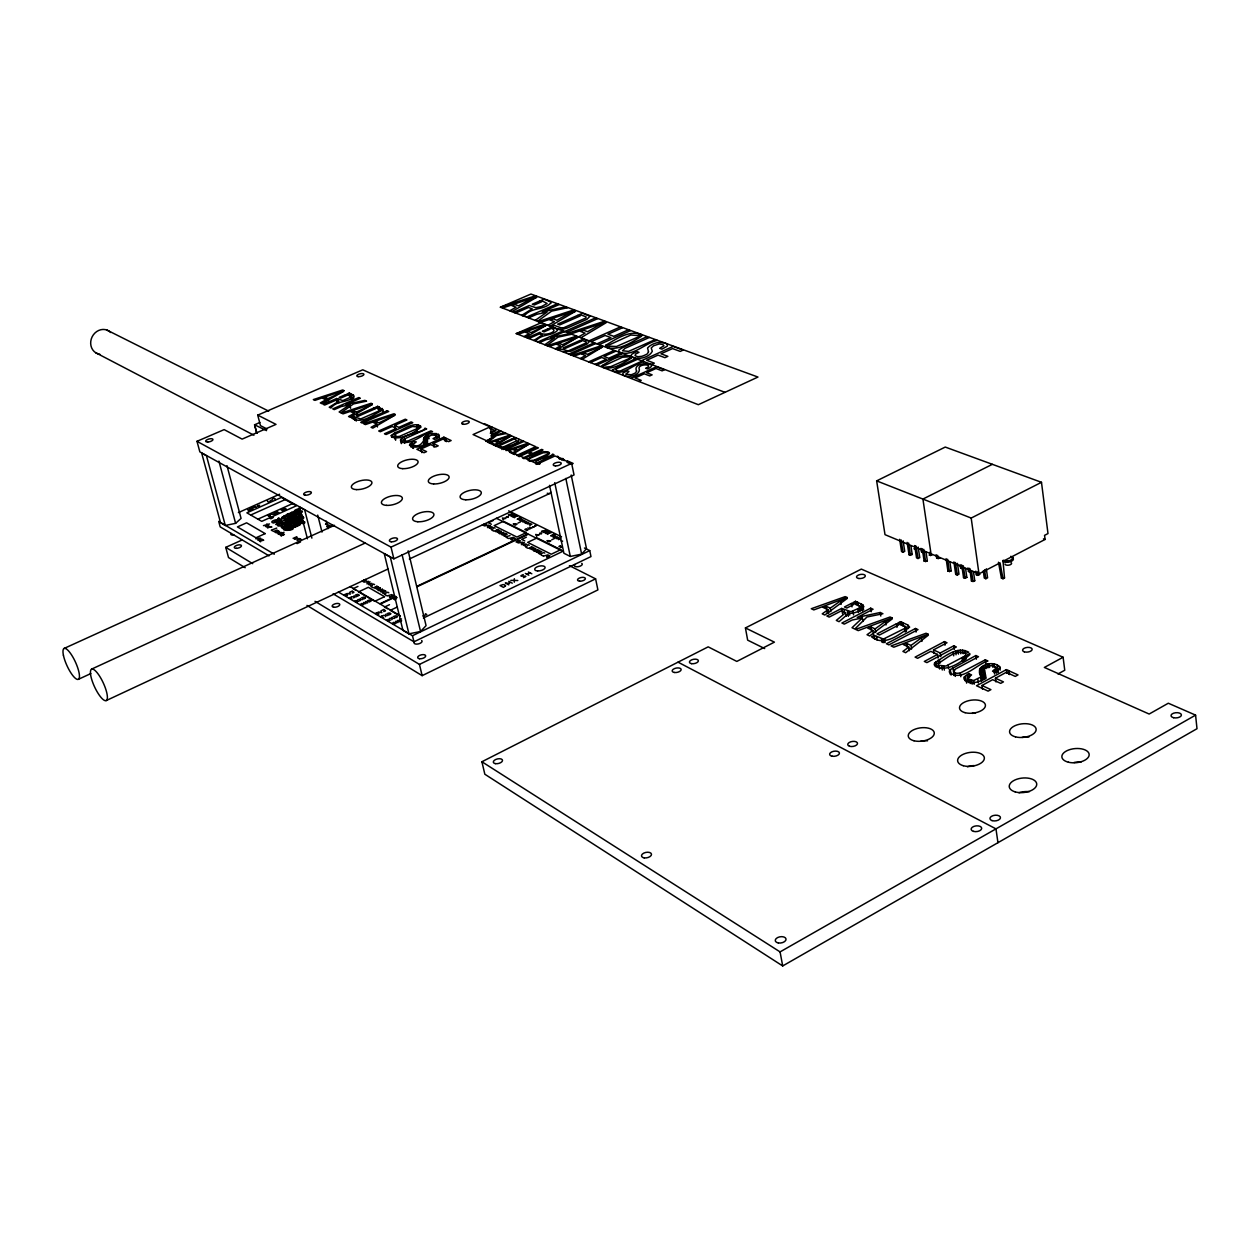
<?xml version="1.0" encoding="UTF-8"?>
<svg xmlns="http://www.w3.org/2000/svg" width="1260" height="1260" viewBox="0 0 1260 1260"><rect width="100%" height="100%" fill="white"/><g stroke="black" fill="none" stroke-linecap="round" stroke-linejoin="round"><path stroke-width="1.5" d="M514.301 582.199L514.348 578.702M403.578 439.677L405.421 441.173L408.256 440.874L430.904 430.873L432.542 431.644C422.336 433.739 412.713 444.953 401.656 441.992C396.207 434.59 423.769 433.156 425.029 428.148L426.667 428.904L404.318 438.984L404.444 443.347M426.478 438.228C428.337 446.072 414.13 449.662 409.421 445.079L413.296 441.709L416.241 441.882L412.619 444.748C420.084 448.702 423.848 441.158 425.581 436.291C429.833 430.699 447.757 434.779 434.7 439.425L433.062 438.653L436.779 436.464L436.023 435.235L431.708 435.094L427.471 436.968L426.478 438.228L427.77 443.74M984.69 679.408L983.399 670.194L985.273 667.58L990.691 665.611L994.612 666.383L995.983 667.264L996.833 671.911M391.986 619.542L392.222 617.116M385.513 616.66L385.765 614.25M360.045 600.768L360.329 598.421M353.792 597.996L354.091 595.665M351.083 397.01L346.831 394.096L349.209 393.073L353.729 395.341L354.044 396.695C347.508 403.058 336.829 400.207 330.923 408.035L329.207 407.216L338.42 401.515L335.711 400.27L324.702 405.058L323.237 404.35L336.641 398.522L342.846 400.585L351.083 397.01L351.934 400.538M297.061 543.611L300.573 541.926M980.28 675.47C974.941 664.067 996.03 659.578 1000.33 668.02L995.148 672.383L992.518 671.186L996.329 668.209M982.044 680.321L981.587 674.919L979.492 669.942M949.552 670.446L949.3 672.068C961.616 682.826 976.594 664.02 987.934 660.996L985.304 659.815L960.246 673.045L956.592 673.312L953.615 671.927L955.427 669.076L978.484 656.728L975.87 655.547L950.292 669.596L950.103 674.116M968.798 682.589L967.853 677.912L971.586 674.935L968.987 673.738L967.507 674.525L964.325 676.951L964.152 679.203C969.838 686.716 991.573 680.731 983.399 670.194M524.932 546.147C527.893 548.021 526.491 544.477 528.145 544.73L529.216 545.281M490.896 528.995C493.762 530.806 492.455 527.357 494.062 527.625L495.101 528.145M934.652 662.823L934.195 664.855L938.243 663.358C945.992 659.153 955.789 648.853 965.317 653.436L968.704 652.192C956.875 645.624 944.228 657.153 934.652 662.823L935.188 666.477M370.282 585.49C372.991 587.459 371.999 583.742 373.574 584.057L374.566 584.624M275.294 499.81L275.31 499.039A4.253 1.701 -14.5 0 0 274.097 498.362L272.554 498.283M267.53 500.535L267.514 501.307A4.253 1.701 -14.5 0 0 268.711 501.984L270.27 502.063M253.496 508.898L251.26 509.544L252.032 507.906L249.984 508.82M859.43 607.997L859.856 606.091L852.894 602.658L855.508 601.303L862.738 604.769L863.856 606.721C860.785 611.368 854.107 613.525 848.626 613.431L839.034 621.684L836.309 620.408L845.602 612.754L841.349 610.848L829.19 617.085L826.875 616.014L841.649 608.423L851.004 611.683L859.43 607.997L859.997 611.525M564.086 460.64L563.188 458.64L558.747 458.231M517.277 542.603L518.159 541.453M483.525 525.593L484.407 524.475M547.706 534.413L549.565 532.051M968.263 678.904L973.618 680.573L981.524 676.636M394.805 599.933L395.782 598.721M514.285 517.75L516.175 515.45M363.242 581.789L364.219 580.608M965.003 656.019L969.806 653.609L969.853 654.601C961.459 662.02 947.614 672.163 935.723 666.619L939.062 665.343L945.992 666.052L965.003 656.019L965.522 659.673M549.517 485.352L563.913 553.266L570.308 556.447L581.648 554.148L586.514 548.683L571.19 475.02M294.147 538.918L295.139 537.815M408.949 633.843L390.301 557.062L384.284 553.754L402.932 630.299L408.949 633.843L420.556 631.496L426.069 625.637L408.161 550.841M549.155 540.682L546.934 540.682L549.234 541.816L550.793 540.871L548.021 541.217M515.403 523.971L513.23 523.971L515.45 525.073L517.01 524.144L514.285 524.491M862.407 617.935L852.012 627.716L854.831 629.024L866.975 616.99L882.913 613.73L880.236 612.502L857.225 617.431L873.054 609.257L870.676 608.186L841.932 623.007L844.279 624.109L852.169 620.046L862.407 617.935L862.974 621.463M299.565 520.679L303.25 521.01L301.313 519.923L299.47 520.679L298.069 519.876L298.825 518.537L296.32 520.663L298.604 521.105L296.021 522.302L304.747 521.845M300.053 520.994L302.794 520.742M292.541 515.86L296.053 515.277C299.455 516.065 292.288 516.616 295.423 517.513L298.557 516.584L294.273 518.569L290.887 517.655L291.737 517.246L287.327 519.23L291.595 516.301L294.541 517.923L292.509 519.372L290.02 519.01L280.634 521.75L283.043 523.12L291.532 519.829L290.288 520.9L291.186 521.419C300.919 519.136 284.492 524.947 288.556 526.176C290.005 525.499 275.31 527.373 283.862 527.231L285.248 527.105L283.091 528.601L283.957 528.239L281.689 527.814L288.304 525.262L286.445 524.16L292.572 521.341L296.32 521.609L291.879 522.664L292.761 523.247L290.619 524.695L283.169 524.097L285.579 525.467C289.768 524.333 289.926 522.727 289.327 521.309C289.438 523.026 283.468 524.428 280.161 525.94C275.152 526.79 278.948 523.467 279.893 525.058C284.004 526.649 279.452 522.774 285.264 522.585C289.296 519.073 286.855 523.656 281.752 523.215C277.137 524.806 281.248 522.065 278.917 522.506C274.428 522.144 280.539 525.373 275.798 524.459C283.169 523.168 269.451 521.876 275.987 520.852C280.539 517.923 267.341 521.609 273.404 522.995C279.61 522.128 277.468 514.553 279.877 519.545L285.248 518.159L282.067 517.167L290.902 514.111L289.485 513.308L285.988 514.867L292.131 513.088C290.288 517.23 282.539 515.938 284.587 520.396C284.697 519.703 301.786 507.229 292.462 515.86C302.715 516.71 292.084 521.703 293.848 519.277C295.659 521.246 297.801 518.427 297.911 517.923C306.29 517.655 298.762 516.868 302.148 515.025M225.304 525.452L206.451 455.695L201.663 453.049L220.516 522.616L225.304 525.452L235.62 523.341L241.07 518.395L226.989 465.68M256.315 507.292L254.079 506.992M557.959 537.264L556.243 538.619L559.062 537.815M416.698 428.778L421.013 426.951C413.752 433.141 401.593 440.165 391.592 437.078L399.499 436.385L416.698 428.778L417.548 432.432M524.223 520.474L522.522 521.798L525.294 520.994M487.73 442.228L496.534 435.535L506.221 433.503M546.777 345.523L558.196 337.097L571.111 334.357L569.236 333.648L550.557 337.743L564.212 331.742L562.543 331.096L537.768 341.995M908.775 647.089L902.9 651.42L905.672 652.712L928.352 635.182L921.391 637.812L911.011 645.451L906.617 643.419L903.452 644.616L908.775 647.089L909.342 650.695M486.297 441.567L493.747 436.133M537.532 321.316L551.612 311.141L567.441 307.755L565.157 306.92L542.241 311.945L558.999 304.668L556.967 303.928L526.523 317.142M872.881 630.488L867.731 628.094L870.849 626.929L875.086 628.898L885.433 621.432L892.3 618.849L869.699 635.969L867.022 634.725L872.881 630.488L873.448 634.048M544.808 344.752L554.495 337.885L546.194 339.649L539.406 342.641M828.04 609.73L822.229 613.841L824.812 615.038L847.271 598.421L840.514 600.926L830.245 608.17L826.182 606.296L823.111 607.43L828.04 609.73L828.639 613.226M535.138 320.418L547.06 312.102L536.886 314.275L528.538 317.914M349.776 404.728L339.129 411.957L340.893 412.808L353.524 403.924L366.565 401.152L364.88 400.365L345.98 404.507L360.329 398.255L358.832 397.546L332.766 408.901L334.246 409.626L341.397 406.508L349.776 404.728L350.642 408.272M535.736 341.224C541.138 333.569 551.471 336.577 557.487 330.372L556.952 329.112L551.912 327.065L549.644 328.057C562.228 330.404 543.533 337.507 539.957 332.309L527.2 337.885M904.649 628.457L905.798 626.818L897.829 623.038L900.49 621.668L907.736 624.944L909.641 627.134C899.53 634.442 884.173 647.105 871.51 636.773L874.188 635.371L883.465 639.056L904.649 628.457L905.2 632.032M533.831 340.468L542.304 335.05L539.312 333.932L528.838 338.53M513.292 453.915L528.948 444.197L517.451 449.977L515.261 448.969L513.277 449.662L515.938 450.875L511.922 453.285M495.259 445.678L510.835 436.086L499.417 441.787L497.275 440.811L495.29 441.504L497.905 442.685L493.904 445.048M260.773 538.366L257.812 540.146L262.363 539.28M582.136 359.32L602.611 346.925L587.475 354.343L584.435 353.162L581.789 354.06L585.475 355.493L580.214 358.565M557.156 349.571L577.521 337.412L562.495 344.704L559.55 343.555L556.936 344.437L560.527 345.839L555.282 348.847M580.939 337.774L606.186 322.686L599.02 325.127L587.538 331.726L583.789 330.309L580.529 331.427L585.081 333.144L578.576 336.877M525.766 337.318L545.974 325.426L531.122 332.545L528.255 331.443L525.672 332.309L529.153 333.664L523.955 336.609M511.906 311.598L536.744 297.266L529.798 299.596L518.522 305.865L515.041 304.558L511.875 305.629L516.096 307.219L509.717 310.779M764.678 648.569L747.652 640.143L745.432 627.937L774.396 642.143L736.817 661.421L708.183 646.852L481.903 761.749L484.832 774.223L782.696 965.947L1197 728.705L1195.582 715.129L1168.319 703.222L1149.151 714.042L1044.367 667.438L1063.109 657.247L1064.747 670.241L1057.959 673.958M481.903 761.749L780.066 951.899L1195.582 715.129M356.344 412.146L372.251 404.539L350.264 417.328L348.579 416.509L354.202 413.359L350.973 411.799L353.666 410.87L356.344 412.146L357.21 415.721M327.994 398.664L343.728 391.23L321.93 403.704L320.308 402.916L325.883 399.829L322.749 398.333L325.411 397.435L327.994 398.664L328.86 402.176M982.485 689.204L981.965 685.487L992.675 679.691L1000.692 683.377L1003.433 681.88L995.416 678.211L995.936 681.912M995.416 678.211L1006.267 672.336L1015.261 676.415L1018.001 674.919L1006.331 669.627L976.531 685.739L988.123 691.141L990.895 689.645L981.965 685.487M938.054 658.067L937.519 654.444L924.352 661.421L926.903 662.618L956.324 646.978L953.757 645.813L940.228 652.995L933.487 649.908L934.022 653.53M933.487 649.908L946.984 642.758L944.449 641.608L915.122 657.121L917.642 658.303L930.778 651.341L937.519 654.444M998.456 562.228L1001.417 578.104L1004.519 577.962L1003.054 561.298L1045.075 539.453L1044.556 535.358L1047.989 533.563L1041.485 482.312L945.252 447.064L876.645 480.879L885.008 534.665L978.989 573.82L1000.046 562.873L1003.007 578.749L1004.519 577.962M915.516 628.488L886.41 643.75L888.867 644.884L917.989 629.622L915.516 628.488L916.067 632.079M976.327 574.765L979.634 574.513L976.327 574.765L975.823 571.158M969.664 568.417L971.444 581.017L974.752 580.765L973.476 571.756M971.444 581.017L974.752 580.765M896.411 623.779L877.054 633.874L879.48 635.009L898.853 624.897L896.411 623.779L896.962 627.354M983.272 570.859L984.281 578.072L985.84 578.734L987.588 577.82L986.328 568.811M953.914 561.865L955.71 574.402L957.253 575.048L958.986 574.15L957.442 563.393M967.948 567.882L968.452 571.473L970.184 570.575M961.758 565.126L963.553 577.694L966.845 577.442L965.569 568.465M963.553 577.694L966.845 577.442M946.103 558.621L947.929 571.111L951.19 570.859L949.898 561.928M947.929 571.111L951.19 570.859M960.104 564.622L960.624 568.197L962.341 567.299M960.624 568.197L963.884 567.945M955.71 574.402L957.442 573.489M929.045 555.03L932.258 554.778L930.762 554.148M922.257 548.698L924.115 561.094L927.328 560.842L926.021 551.99M924.115 561.094L927.328 560.842M936.668 558.196L939.897 557.944L936.668 558.196L936.149 554.668M851.461 603.398L844.483 606.973L846.814 608.044L853.792 604.453L851.461 603.398L852.028 606.895M907.153 542.414L909.027 554.731L912.208 554.479L910.885 545.674M909.027 554.731L912.208 554.479M920.966 548.352L921.485 551.864L923.202 550.998M914.681 545.548L916.54 557.897L918.02 558.526L919.753 557.644L918.162 547.06M745.432 627.937L861.336 569.095L1063.109 657.247M899.672 539.312L901.546 551.596L903.026 552.211L904.727 551.345L903.121 540.808M876.645 480.879L971.192 518.065L1041.485 482.312M395.057 432.59L390.931 435.865L412.445 426.463L417.674 426.967L420.588 425.99C411.973 421.502 402.932 430.699 395.057 432.59L395.923 436.228M992.36 464.326L922.918 499.07L931.014 553.833M306.967 605.399L422.147 675.659L597.901 589.916L595.602 578.844L569.41 565.661M315 601.303L419.438 664.414L595.602 578.844M338.341 591.98L412.477 635.733L589.743 550.604L590.971 556.573L413.957 641.797L333.081 593.822M527.011 574.276L530.003 572.843M540.682 551.045L536.351 552.242L539.359 550.384M562.622 541.138L561.141 540.871M541.769 551.596L538.335 553.235L539.422 553.786M394.679 623.149L396.097 623.243L394.096 624.078A3.008 1.355 -13.8 0 1 392.537 623.164L394.049 622.22M548.163 554.809L543.832 556.022M546.824 557.519L549.124 556.416M423.391 618.014L562.842 551.329L528.365 534.193L417.312 586.64M396.837 607.226L390.253 610.344L400.334 616.219M553.723 534.098L550.762 535.925L555.03 534.728M380.441 616.77L382.505 615.793M528.617 548.336L532.051 546.698L530.35 548.242L533.563 547.47L530.129 549.092M552.731 536.886L555.66 536.13L553.707 537.374M554.809 537.91L557.077 536.839M551.77 539.768L554.369 538.524M387.67 620.487L389.324 619.259L386.536 619.826L388.71 621.101M395.64 596.342L379.78 603.823L350.123 586.562M416.792 586.357L527.83 533.925L496.361 518.269M396.144 596.626L380.284 604.123L399.798 615.494M393.577 599.24L397.136 597.555M516.001 541.957L519.419 540.351L520.317 540.965L517.624 541.186M526.365 537.154L521.656 539.374L524.774 540.934M389.498 604.69L384.568 607.037L387.513 608.753M539.343 534.098L541.926 532.87M536.476 535.658L538.099 534.886M543.784 532.492L547.187 530.885L545.517 532.397L548.698 531.625L545.312 533.232M375.244 613.51L377.464 612.455C376.504 613.462 381.685 613.557 377.165 614.659M381.748 610.438L383.969 609.383C383.024 610.391 388.19 610.47 383.686 611.572M521.372 544.666L523.656 543.596M383.859 589.948L380.725 591.838L385.072 590.641M504.866 533.059L501.889 534.87L506.142 533.689M525.814 523.42L528.05 522.349M386.08 591.223L382.536 592.877L383.544 593.46M507.197 534.224L503.795 535.815L504.851 536.351M362.596 604.249L363.967 604.343L361.998 605.162A2.945 1.291 -14 0 1 360.502 604.28L361.998 603.367M528.743 528.554L530.68 527.641M533.185 527.042L536.555 525.452L534.949 525.593M391.939 594.578L387.576 595.791M513.356 537.327L509.087 538.492M389.907 597.13L393.466 595.444L391.844 595.586M520.175 517.419L517.23 519.199L521.435 518.033M348.847 598.122L350.878 597.177M373.621 587.759L377.149 586.105L375.338 587.68L378.551 586.908L375.023 588.562M494.44 531.106L497.826 529.515L496.141 531.011L499.291 530.255L495.904 531.83M519.136 520.128L522.002 519.388L520.081 520.601M521.136 521.12L523.388 520.065M517.97 523.073L520.538 521.861M355.824 601.697L357.462 600.5L354.737 601.052L356.816 602.28M362.061 581.112L365.573 579.458L366.377 580.104L363.731 580.324M482.281 524.963L486.533 523.987L483.887 524.207M106.171 700.591A17.341 4.788 65.1 0 0 99.052 675.313A17.341 4.788 65.1 0 0 91.476 678.652A17.341 4.788 65.1 0 0 106.171 700.591L387.938 569.032M409.327 559.03L550.21 493.258M493.022 520.585L488.392 522.742L491.384 524.255M357.95 586.404L353.084 588.688L355.934 590.341M505.984 517.608L508.536 516.411M503.149 519.136L504.756 518.38M510.52 515.891L513.86 514.316L512.206 515.797L515.324 515.041L511.985 516.6M343.838 594.988L346.027 593.964C345.082 594.925 350.138 595.019 345.697 596.09M350.248 591.98L352.438 590.956C351.493 591.932 356.548 592.011 352.123 593.082M366.975 583.931L369.322 582.845M487.462 527.578L489.715 526.523M490.124 426.888L362.77 369.81L257.733 415.123L276.003 424.384L242.109 439.11L224.138 429.613L196.985 441.315L199.852 451.883L393.86 558.841L574.04 474.925L571.646 463.412L554.998 455.947L537.548 463.995L473.083 434.558L490.124 426.888L492.565 437.976L485.762 441.047M196.985 441.315L391.025 547.123L571.646 463.412M91.57 669.123L365.053 543.107M78.356 679.329L90.862 673.549M522.585 458.152L531.137 454.23L527.798 452.718L519.246 456.64L518.002 456.057L537.091 447.316L538.351 447.883L529.547 451.915L532.901 453.427L541.706 449.379L542.981 449.946L523.845 458.734M303.849 517.75L301.738 519.246L303.424 518.443M516.616 455.443L535.736 446.686L484.202 423.612M304.841 522.821C301.187 525.247 298.242 520.978 303.928 522.223M293.076 538.288L297.187 537.154L294.683 537.563M496.172 446.072L497.92 445.268L502.094 447.079L504.079 446.654L517.041 440.701L513.371 438.259L515.781 437.755M638.804 381.433L641.183 380.363L635.087 377.984L644.285 373.81L649.766 375.921L652.129 374.85L646.648 372.739L655.987 368.503L662.13 370.849L664.477 369.779L656.491 366.739L630.898 378.346M297.045 540.572L300.447 539.012M327.285 527.373L332.608 524.947M64.039 648.475L334.514 525.31M503.669 449.505L522.664 440.858M506.63 449.284L523.908 441.409M302.463 511.402L299.628 512.694L301.534 512.82M288.871 526.523C271.625 532.098 302.983 531.153 289.863 526.097C286.461 528.255 298.462 527.483 287.5 530.177L285.028 528.79L289.501 526.79M491.447 434.574L499.999 430.715M501.212 431.251L490.833 435.944L504.851 432.889M651.341 364.471L654.287 363.148L646.663 360.266L658.051 355.115L664.918 357.667L667.847 356.344L660.98 353.792L672.541 348.579L680.227 351.398L683.14 350.075L673.155 346.421L641.45 360.722M300.053 508.567C288.556 510.426 296.935 515.765 301.927 511.135M280.334 519.876C272.317 523.325 288.335 521.483 277.893 518.506M245.196 567.724L228.501 557.534L225.745 547.36L241.778 540.13M492.251 427.234L490.534 428.022L494.046 430.259L490.518 432.274M300.967 516.049L298.258 517.261L295.801 515.938L293.533 516.442M301.66 514.757C299.218 513.025 299.99 515.324 297.817 514.49L301.471 517.293L303.25 516.521L299.266 517.828L300.683 518.648L303.314 517.498M595.051 364.361L606.359 359.289L601.713 357.493L590.404 362.549M596.799 365.038L622.109 353.698L620.345 353.02L608.69 358.25L604.028 356.454L615.667 351.257L613.903 350.579L588.672 361.872M655.2 339.601L628.614 351.367L622.534 350.8L624.85 348.437L649.372 337.459M257.891 519.151L292.509 503.638M657.452 340.42C645.104 342.72 632.016 358.218 618.692 351.713L618.975 349.823L622.787 347.539L647.136 336.641M434.07 447.19L433.219 443.488L443.063 439.063L448.639 441.661L451.127 440.543L443.882 437.173L416.871 449.3L424.037 452.734L426.541 451.6L421.029 448.969L421.88 452.671M268.884 516.127L270.443 515.072L267.923 515.592L269.75 516.616M276.034 512.914L277.594 511.875L275.074 512.379L276.901 513.403M421.029 448.969L430.731 444.607L435.692 446.953L438.181 445.835L433.219 443.488M269.64 517.813L261.749 521.356L246.897 512.851L281.327 497.464L296.415 505.795L271.656 516.915M300.605 511.245L297.738 512.537L295.281 511.198L299.077 508.977M238.392 512.599L279.594 494.219M253.134 507.402L255.024 506.567M257.135 506.315L259.655 505.181M270.16 500.74L272.664 499.606M250.693 515.025L285.185 499.59M568.78 354.107L593.838 342.972L595.555 343.634L570.481 354.769M596.909 343.838L610.88 337.617L605.115 335.475L591.16 341.665M599.067 344.657L630.315 330.75L628.126 329.947L613.762 336.341L607.981 334.199L622.33 327.836L620.156 327.033L589.019 340.846M558.416 350.044L560.731 349.02L568.181 350.926L586.231 342.925L586.199 341.948L581.096 340.011L583.38 338.987L589.444 341.523L587.018 344.059L570.969 351.178L563.409 351.981M394.648 425.376L406.901 419.942L405.31 419.202L378.724 430.983L380.3 431.739L392.207 426.463L396.412 428.447L384.489 433.739L386.064 434.511L412.745 422.667L411.138 421.911L398.869 427.36L394.648 425.376L395.514 428.998M566.606 332.341L597.492 318.748L595.366 317.977L564.511 331.553M301.801 512.206L301.439 512.851M551.785 326.702L554.636 325.458L560.858 327.805L563.771 327.726L586.01 317.961L585.979 316.78L579.694 314.48L582.514 313.236L589.963 316.26L586.971 319.315L567.205 327.994L562.117 329.427L557.897 329.017M353.839 416.776L351.414 417.832C361.841 425.14 373.795 413.91 383.072 409.941L377.685 406.319L375.275 407.374L379.89 409.531L379.748 410.587L360.738 418.934L353.839 416.776L354.706 420.352M541.264 322.686L516.238 333.601L698.339 404.696L757.953 377.055L530.948 294.052L500.425 307.204M259.859 422.509L254.583 424.793L256.82 433.298L254.583 424.793L266.537 430.621M490.345 433.361L495.873 430.605L495.164 428.542M267.514 527.971L271.105 526.585M276.727 528.082L271.325 530.177L272.648 530.933M273.562 531.468L277.184 530.066M274.885 532.224L278.507 530.838M276.082 532.917L279.31 531.547L277.988 531.027M278.602 534.366L284.036 532.271M281.137 535.831L284.366 534.445L283.295 533.831M263.45 525.64L269.498 523.94M528.208 460.672L534.098 460.183L549.533 453.206L548.068 454.954L536.807 460.215L529.861 461.349M510.867 435.582L489.463 443.032L488.124 442.417L509.843 435.125M509.182 450.576L528.964 443.677M376.173 421.549L373.433 422.494L376.756 424.084L371.086 427.313L372.818 428.132L394.963 415.123L378.913 422.872L376.173 421.549L377.464 426.967M573.93 356.107L602.595 346.295L601.146 345.744L572.024 355.367M570.843 333.947L606.17 321.914L604.39 321.268L568.496 333.065M549.171 346.468L577.521 336.798L576.119 336.262L547.312 345.744M518.049 334.294L545.99 324.828L544.635 324.308L516.253 333.601M502.535 308.054L536.776 296.541L535.122 295.927L500.362 307.219L724.988 392.332M506.016 450.576L527.924 443.221M523.278 574.591C514.915 577.978 531.783 574.261 523.42 577.663M526.333 528.759C521.057 530.933 531.783 528.507 526.428 530.68M370.172 581.931L367.164 582.813L368.455 583.553M524.412 542.698L521.435 543.596L522.837 544.288M560.48 545.659C555.03 547.88 566.087 545.423 560.637 547.643M549.88 555.518L546.856 556.416L548.305 557.14M490.487 525.656L487.557 526.523L488.896 527.2M527.42 522.664L528.696 522.664M270.081 526.979L271.892 527.042M512.82 517.025L517.639 516.175M546.178 533.657L551.092 532.807M502.299 448.056C507.166 446.087 519.908 443.977 518.758 439.094M325.505 524.239L326.844 524.081L326.009 523.624M326.907 526.381L329.285 525.436L328.45 524.963M262.647 539.784L263.686 540.225L259.481 541.138L260.615 541.8M513.986 537.957L515.214 538.414L510.788 539.359L512.174 540.052M401.499 618.896L399.467 619.542L401.641 620.818M276.822 512.568L278.807 512.552M356.675 601.303L358.848 601.319M388.537 620.077L390.773 620.109M539.942 463.79L537.437 462.656L553.943 454.687L552.652 454.104C550.951 457.884 532.082 458.656 536.177 464.373M510.835 580.372L517.813 580.513M351.729 596.783L356.17 596.878M357.95 599.539L362.423 599.65M383.371 615.384L387.923 615.51M389.812 618.266L394.38 618.392M559.361 459.113L560.448 459.16M524.9 522.821C522.112 521.278 530.208 521.971 524.916 521.892M530.019 525.326C527.216 523.782 535.342 524.491 530.019 524.396M490.849 527.404C485.683 530.098 495.385 525.373 491.258 527.609M558.716 539.674C555.817 538.083 564.118 538.839 558.7 538.729M524.837 544.509C519.64 547.344 529.405 542.351 525.262 544.73M370.377 583.789C364.959 586.624 375.086 581.679 370.771 584.026M278.87 534.272L277.798 533.657L279.862 532.602A1.921 0.787 -14.6 0 1 281.421 532.508L281.972 533.074M283.468 534.917L280.192 535.027L281.389 535.721M422.714 615.998L426.746 614.518L425.376 613.73M505.701 518.537L502.394 517.986L503.465 519.592M539.075 535.059L535.673 534.476L536.807 536.13M250.819 510.253L247.921 509.733L248.598 511.245M347.051 593.491L350.296 594.137L349.414 592.389M378.488 611.982L381.827 612.659L380.882 610.832M270.947 514.237L274.837 514.332L273.814 512.946M1043.469 538.839L1045.075 539.453M1001.417 578.104L1003.007 578.749M913.972 548.73L915.453 549.344L914.933 545.832M921.485 551.864L922.981 552.494M968.452 571.473L969.995 572.119L969.491 568.528M557.282 456.183L558.558 456.75M567.472 460.924L573.142 463.459L571.363 464.278L567 462.326M489.589 428.447L490.786 428.983M490.14 443.331L500.724 448.182M509.56 452.214L514.852 454.624M508.63 510.867L561.535 536.791M584.451 548.021L589.743 550.604M532.539 526.727L533.831 527.357M529.61 527.105L531.862 528.223M506.425 516.6L508.095 517.419M539.768 533.059L541.501 533.909M527.688 528.019L529.924 529.137M107.005 330.104L268.711 411.154M510.048 535.658L505.591 536.728L506.646 537.264M544.745 553.093L543.643 552.541L540.193 554.179L541.296 554.731M491.92 530.145L493.589 530.98M506.756 537.626L508.441 538.492M526.019 547.328L527.751 548.21M541.406 555.109L543.17 556.006M267.104 429.046L260.458 425.628L257.733 415.123M528.349 571.993L531.83 573.788M525.357 573.426L528.838 575.237M95.665 352.705L253.937 435.22M678.038 662.162L995.967 828.875L997.952 842.688M512.284 583.159L508.835 581.332L509.544 583.49L505.307 583.018L508.772 584.86M284.413 508.19L286.256 509.213L282.524 509.04L284.35 510.064M280.933 509.749L282.775 510.772M257.717 505.37L259.072 506.142M299.896 538.713L300.982 539.327M388.805 592.783L387.796 592.2L384.253 593.87L385.261 594.452M266.648 524.034L267.703 524.633M395.278 598.437L396.081 598.894M389.308 596.783L390.521 597.476M371.196 586.719L372.787 587.633M385.324 594.846L386.946 595.775M365.636 601.54L367.747 602.768L363.605 602.5L365.699 603.729M397.735 620.361L399.924 621.637L395.671 621.337L397.861 622.629M349.87 597.649L351.934 598.862M381.481 616.282L383.623 617.542M274.302 554.195L218.705 521.388L220.185 526.869L269.041 555.849M225.745 547.36L252.693 563.645M561.44 459.443L562.102 460.373M522.695 542.147L518.301 542.966M488.817 525.136L484.517 525.924M368.55 581.348L364.187 582.151M299.203 538.477L295.029 539.248M260.001 538.067L255.875 538.855M530.019 523.483L527.247 523.971M218.909 461.081L235.62 523.341M311.882 538.13L304.652 509.843L299.218 506.851L307.424 538.808M326.183 521.12L328.088 528.649M317.709 515.104L322.009 532.082M325.411 397.435L326.75 403.358M338.121 399.231L338.971 402.743M336.641 398.522L337.491 402.05M391.025 547.123L393.86 558.841M412.477 635.733L413.957 641.797M419.438 664.414L422.147 675.659M352.8 394.742L353.666 398.27M350.69 393.766L351.981 399.042M350.123 393.498L351.414 398.774M349.209 393.073L350.059 396.585M353.666 410.87L354.532 414.445M355.367 417.501L356.233 421.076M402.066 554.668L420.556 631.496M382.252 408.445L383.103 412.02M379.228 407.027L380.079 410.602M378.52 406.697L379.37 410.272M377.685 406.319L378.536 409.878M400.444 439.96L401.31 443.615M394.916 436.338L395.782 439.992M394.474 436.086L395.341 439.74M411.469 442.622L412.76 448.151M410.209 443.488L411.075 447.174M404.271 437.409L405.122 441.063M404.318 438.984L405.169 442.654M401.735 438.748L402.601 442.402M400.932 439.362L401.798 443.032M416.619 424.683L417.469 428.337M412.587 444.071L413.485 448.434M428.242 435.031L429.093 438.701M426.919 435.613L427.77 439.299M426.793 437.598L427.644 441.268M425.581 436.291L427.282 443.646M424.604 436.937L426.321 444.292M423.99 437.551L425.691 444.906M423.628 438.149L424.903 443.677M423.439 439.299L424.715 444.812M423.628 442.181L424.478 445.867M418.21 424.888L419.06 428.542M438.464 434.133L439.299 437.819M436.306 433.487L437.157 437.173M435.125 433.393L435.976 437.062M445.552 437.945L446.402 441.646M445.032 437.708L445.867 441.394M443.882 437.173L444.733 440.858M554.731 482.674L570.308 556.447M565.819 478.422L581.648 554.148M780.066 951.899L782.696 965.947M830.245 608.17L830.828 611.667M826.182 606.296L827.347 613.274M840.514 600.926L841.097 604.422M841.649 608.423L842.531 613.683M849.145 611.604L849.728 615.116M847.46 611.1L848.327 616.36M845.602 612.754L846.169 616.282M843.995 609.494L844.562 613.006M859.856 606.091L860.659 610.517M857.855 602.374L858.422 605.871M856.957 601.965L857.524 605.462M857.855 609.037L858.422 612.549M855.508 601.303L856.091 604.816M852.957 611.336L853.54 614.848M870.676 608.186L871.243 611.698M874.188 635.371L874.771 638.93M870.849 626.929L871.416 630.472M862.738 604.769L863.588 610.029M861.194 603.886L862.328 610.895M880.236 612.502L880.787 616.045M884.567 638.836L885.134 642.411M883.465 639.056L884.032 642.647M882.425 639.04L882.992 642.616M881.48 638.757L882.047 642.332M876.614 636.489L877.196 640.064M875.086 628.898L875.653 632.441M885.433 621.432L886 624.991M901.814 622.267L902.365 625.826M900.49 621.668L901.042 625.228M907.736 624.944L908.287 628.504M911.011 645.451L911.563 649.058M905.798 626.818L906.475 630.898M905.168 626.377L906.082 631.449M906.617 643.419L907.184 647.026M902.932 622.771L903.483 626.33M908.633 543.028L910.492 555.361M921.391 637.812L921.942 641.403M901.136 539.926L903.026 552.211M935.928 661.579L936.479 665.233M916.162 546.163L918.02 558.526M943.819 666.445L944.354 670.115M940.228 652.995L940.763 656.633M941.724 666.351L942.275 670.005M923.753 549.328L925.612 561.724M939.425 659.531L939.976 663.185M939.062 665.343L939.614 668.997M937.944 660.319L938.495 663.973M953.174 652.223L953.71 655.861M937.645 555.282L938.164 558.826M954.844 672.745L955.379 676.415M953.899 670.099L954.45 673.769M952.969 667.8L954.151 675.596M950.292 669.596L951.111 675.092M948.119 665.17L948.654 668.84M944.449 641.608L944.984 645.215M930.022 552.116L930.542 555.644M962.656 650.097L963.175 653.751M963.664 656.87L964.199 660.524M963.254 657.09L963.79 660.744M965.554 675.754L966.625 683.125M947.646 559.251L949.457 571.756M962.026 657.751L962.561 661.405M964.325 676.951L964.861 680.636M960.309 650.097L960.844 653.735M957.915 650.443L958.45 654.082M960.246 673.045L960.797 676.715M955.537 651.152L956.072 654.79M953.757 645.813L954.292 649.451M973.618 680.573L974.153 684.274M955.442 562.495L957.253 575.048M971.633 680.463L972.169 684.164M968.987 673.738L969.523 677.423M969.696 679.833L970.231 683.534M965.743 655.168L966.262 658.822M964.908 650.491L965.428 654.129M967.507 674.525L968.389 681.597M985.462 674.478L985.997 678.179M983.997 665.674L984.769 671.202M984.044 668.43L984.564 672.115M984.737 672.982L985.525 678.526M983.461 669.296L984.769 678.526M982.548 666.461L984.375 679.345M981.115 667.359L982.942 680.242M981.587 674.919L982.375 680.463M980.154 668.241L981.808 680.558M979.65 669.091L980.438 674.62M980.831 677.486L981.367 681.172M963.317 565.772L965.097 578.356M975.87 655.547L976.39 659.201M961.648 565.267L962.152 568.843M977.792 679.282L978.327 682.983M994.03 663.878L994.55 667.564M994.077 670.351L994.581 674.037M992.392 663.673L992.896 667.343M971.192 518.065L978.989 573.82M977.382 571.819L977.886 575.41M989.068 663.847L989.588 667.532M987.399 664.256L987.919 667.926M985.304 659.815L985.824 663.484M985.698 664.855L986.218 668.54M971.476 570.859L973.003 581.679M999.637 666.43L1000.156 670.115M984.595 569.709L985.84 578.734M997.306 664.933L998.329 672.32M995.983 667.264L996.739 672.808M995.699 669.249L996.203 672.934M1009.008 670.856L1009.512 674.557M1008.173 670.462L1008.677 674.179M1006.331 669.627L1006.834 673.328M1074.008 762.489A13.687 7.119 -5.3 0 1 1081.033 762.095M1018.962 792.745A13.765 7.308 -5.9 0 1 1029.404 791.674M967.397 766.773A13.403 7.009 -6.7 0 1 974.169 765.592M1022.065 737.384A13.325 6.835 -6.1 0 1 1028.9 737.068M972.074 713.396A12.994 6.568 -6.9 0 1 975.429 713.018M920.824 741.226A13.073 6.725 -7.4 0 1 927.517 740.833M99.823 354.233A12.71 11.356 -63.4 0 1 92.153 336.798A12.71 11.356 -63.4 0 1 110.722 332.514M1011.103 557.046A4.725 2.142 -7.1 0 1 1010.331 560.353A4.725 2.142 -7.1 0 1 1003.48 560.243M1010.678 556.353A5.67 2.583 -7.1 0 1 1011.449 560.385A5.67 2.583 -7.1 0 1 1002.645 560.527M1012.756 557.959A5.67 2.583 -7.1 0 1 1010.347 561.708A5.67 2.583 -7.1 0 1 1002.755 561.346M1011.197 562.716A3.276 1.496 -7.1 0 1 1009.008 565.11A3.276 1.496 -7.1 0 1 1005.039 563.96M581.742 563.377A4.016 1.78 -11.8 0 1 580.828 565.819A4.016 1.78 -11.8 0 1 575.741 566.653A4.016 1.78 -11.8 0 1 574.891 564.496M421.675 640.505A4.127 1.89 -13.6 0 1 418.351 643.923A4.127 1.89 -13.6 0 1 414.241 642.159M233.935 534.965A3.701 1.496 -15 0 1 231.052 533.484M551.345 492.408A16.096 7.072 65.1 0 1 547.234 493.258M536.665 464.042A16.096 7.072 65.1 0 1 539.626 463.979M501.842 449.505A15.797 6.82 65.4 0 1 510.946 452.434M299.14 513.34L297.864 513.529L299.14 513.34M299.47 519.734L300.746 519.592L299.47 519.734M296.667 511.056L298.084 511.859L300.683 510.709L299.266 509.89L296.667 511.056M296.825 526.412C286.729 529.279 301.912 521.876 291.312 525.924C290.95 525.262 301.156 524.869 294.604 522.459C291.296 527.026 299.565 520.112 299.786 523.562C290.792 527.483 307.015 521.861 296.825 526.412M294.714 514.395L297.376 514.143L294.714 514.395M293.753 527.357L295.045 527.216L293.753 527.357M291.28 512.489L293.926 512.221L291.28 512.489M286.43 528.649C287.233 530.649 292.808 528.16 289.06 527.467L286.43 528.649M284.224 515.671L286.004 515.828L284.224 515.671M281.657 517.813L283.831 517.293L281.657 517.813M279.184 520.9L280.46 520.774L279.184 520.9M648.506 351.839L647.262 353.918A17.246 6.505 -11.2 0 1 641.781 356.328L637.891 356.738L635.024 355.666L635.638 354.013L638.993 352.327L636.773 351.493L631.685 354.296L631.024 356.107C637.072 360.675 649.026 357.824 652.302 351.304L651.215 347.981L653.562 345.807L659.122 343.964L662.697 344.405L663.941 345.775L659.689 348.327L661.941 349.162L667.327 346.122L667.469 344.185C661.264 340.483 652.176 342.909 647.561 347.965L648.506 351.839M636.631 371.101L635.623 372.802A13.907 5.339 -11.3 0 1 631.197 374.755L625.747 374.189L628.976 371.48L627.197 370.786L623.07 373.055L622.534 374.535C627.023 378.331 639.151 376.016 639.387 369.716C636.08 363.037 655.956 364.045 645.655 368.266L647.467 368.944C662.351 362.392 631.323 360.691 636.631 371.101M612.47 369.904C620.991 378 635.15 362.833 643.939 361.762L642.127 361.069L622.251 370.046C620.377 372.094 612.407 370.519 617.605 368.235L637.45 359.305L635.638 358.612L612.47 369.904M641.749 335.396L641.592 336.184C631.717 342.248 618.817 351.115 606.627 347.429L610.076 346.248L616.518 346.484L641.749 335.396M631.323 357.572L631.181 358.218C623.227 363.148 612.754 370.424 602.894 367.353L610.88 366.597L631.323 357.572M605.713 345.303L605.54 346.091L609.698 344.704L630.772 335.034L637.528 335.475L641.009 334.325C628.803 330.073 615.667 339.349 605.713 345.303M602.17 365.589L605.399 365.116L622.456 357.241L630.724 356.69C620.865 353.131 610.187 360.754 602.17 365.589M527.751 459.254L543.06 452.812L549.139 452.482C541.832 449.474 533.705 455.6 527.751 459.254M270.427 517.403C268.38 521.388 277.972 514.946 270.475 517.34M537.768 549.738L537.658 550.006A2.914 1.276 -12.2 0 1 535.201 551.171L533.626 550.856L537.768 549.738M545.611 530.271L545.501 530.523A2.882 1.244 -12.1 0 1 543.076 531.673L541.516 531.373L545.611 530.271M535.579 548.635L535.484 548.903A4.552 1.984 -12.2 0 1 533.027 550.069L531.72 549.407A4.567 1.984 -12.2 0 1 534.161 548.242L535.579 548.635M505.496 585.916L503.48 587.396L500.031 585.553L503.039 584.609A4.473 2 -12.6 0 1 505.496 585.916M503.338 532.444L503.228 532.697A2.866 1.228 -12.5 0 1 500.803 533.831L499.259 533.531L503.338 532.444M512.347 513.734L512.237 513.986A2.835 1.197 -12.4 0 1 509.843 515.104L508.315 514.804L512.347 513.734M501.228 531.373L501.118 531.641A4.473 1.906 -12.6 0 1 498.692 532.775L497.432 532.145A4.473 1.921 -12.5 0 1 499.858 530.995L501.228 531.373M397.168 616.738L395.766 617.731L393.592 616.471L395.624 615.825A2.992 1.339 -13.8 0 1 397.168 616.738M390.695 613.872L389.293 614.864L387.135 613.604L389.151 612.958A2.977 1.323 -13.8 0 1 390.695 613.872M382.394 589.27L382.252 589.554A2.929 1.276 -13.8 0 1 379.732 590.735L378.22 590.404L382.394 589.27M370.849 601.004L369.448 601.981L367.337 600.736L369.337 600.122A2.945 1.291 -14 0 1 370.849 601.004M380.378 588.136L380.252 588.404A4.567 1.984 -13.9 0 1 377.716 589.585L376.519 588.892A4.567 2 -13.8 0 1 379.039 587.711L380.378 588.136M365.164 598.043L363.778 599.02L361.683 597.791L363.668 597.161A2.929 1.291 -14 0 1 365.164 598.043M358.911 595.287L357.525 596.248L355.446 595.035L357.43 594.405A2.929 1.276 -14.1 0 1 358.911 595.287M265.529 526.349C268.018 528.885 271.483 522.9 265.529 526.349M550.793 303.093C543.328 310.558 530.775 307.015 524.05 316.228L521.735 315.346L532.161 308.794L528.523 307.471L515.655 313.031L513.67 312.291L529.31 305.518L535.784 307.692L541.469 306.574L547.139 303.502L541.217 300.368L543.989 299.171L550.132 301.581L550.793 303.093M575.3 311.393L550.242 326.151L547.942 325.285L554.4 321.631L550.006 319.961L553.219 318.875L556.841 320.245L568.244 313.787L575.3 311.393M560.747 549.691L551.25 554.227L527.656 542.383L537.075 537.926L560.747 549.691M384.568 596.673L374.74 601.303L358.565 591.869L368.314 587.302L384.568 596.673M526.286 532.634L516.899 537.059L494.156 525.656L503.465 521.293L526.286 532.634M512.442 438.669L499.795 444.418L501.008 444.985L513.67 439.22L512.442 438.669M265.183 533.61L255.969 537.784L237.447 526.916L246.598 522.821L265.183 533.61M579.868 340.546L563.188 347.933L564.874 348.579L581.569 341.192L579.868 340.546M387.151 410.744L360.754 422.352L362.297 423.092L388.694 411.469L387.151 410.744M578.183 315.142L557.66 324.135L559.739 324.907L580.277 315.898L578.183 315.142M548.399 328.608L542.383 331.238L544.021 331.868L550.053 329.222L548.399 328.608M373.984 407.941L356.423 415.642L357.95 416.367L375.527 408.649L373.984 407.941M345.523 394.663L339.192 397.42L340.673 398.113L347.004 395.356L345.523 394.663M539.69 301.03L532.303 304.227L534.303 304.967L541.69 301.77L539.69 301.03M928.116 634.205L893.828 647.199L891.088 645.923L926.037 633.26L928.116 634.205M892.096 617.904L858.249 630.63L855.603 629.401L890.08 616.99L892.096 617.904M847.098 597.508L813.818 609.919L811.283 608.722L845.177 596.626L847.098 597.508M395.073 414.43L365.416 424.588L363.699 423.754L393.766 413.831L395.073 414.43M372.377 403.877L343.051 413.863L341.381 413.059L371.101 403.279L372.377 403.877M575.316 310.653L540.461 322.45L538.193 321.584L573.583 310.007L575.316 310.653M343.854 390.584L314.968 400.365L313.346 399.593L342.625 390.002L343.854 390.584M992.045 820.606A5.308 2.851 -6.2 0 0 1000.44 817.992A5.308 2.851 -6.2 0 0 993.085 815.614A5.308 2.851 -6.2 0 0 992.045 820.606M1173.658 717.727A5.213 2.614 -4.4 0 0 1181.423 714.987A5.213 2.614 -4.4 0 0 1173.58 713.192A5.213 2.614 -4.4 0 0 1173.658 717.727M1024.301 651.83A4.835 2.347 -6.5 0 0 1032.113 649.719A4.835 2.347 -6.5 0 0 1025.703 647.687A4.835 2.347 -6.5 0 0 1024.301 651.83M849.539 746.266A4.946 2.536 -8.4 0 0 857.461 743.825A4.946 2.536 -8.4 0 0 850.862 741.762A4.946 2.536 -8.4 0 0 849.539 746.266M691.614 663.673A4.552 2.189 -10.5 0 0 698.386 660.838A4.552 2.189 -10.5 0 0 691.708 659.831A4.552 2.189 -10.5 0 0 691.614 663.673M858.863 578.497A4.441 2.032 -8.7 0 0 865.321 575.82A4.441 2.032 -8.7 0 0 858.548 574.985A4.441 2.032 -8.7 0 0 858.863 578.497M1015.229 791.894A13.797 7.261 -5.9 0 0 1036.697 784.822A13.797 7.261 -5.9 0 0 1017.025 779.168A13.797 7.261 -5.9 0 0 1015.229 791.894M1068.433 762.221A13.718 7.087 -5.4 0 0 1089.175 754.85A13.718 7.087 -5.4 0 0 1068.905 749.889A13.718 7.087 -5.4 0 0 1068.433 762.221M965.113 712.688A13.025 6.536 -6.9 0 0 985.399 705.962A13.025 6.536 -6.9 0 0 966.924 701.174A13.025 6.536 -6.9 0 0 965.113 712.688M1015.497 736.864A13.356 6.804 -6.2 0 0 1036.13 729.934A13.356 6.804 -6.2 0 0 1016.93 724.941A13.356 6.804 -6.2 0 0 1015.497 736.864M963.286 765.702A13.435 6.962 -6.8 0 0 984.312 758.803A13.435 6.962 -6.8 0 0 965.381 753.448A13.435 6.962 -6.8 0 0 963.286 765.702M914.004 740.77A13.104 6.678 -7.5 0 0 934.258 733.682A13.104 6.678 -7.5 0 0 915.532 729.005A13.104 6.678 -7.5 0 0 914.004 740.77M495.322 763.639A4.694 2.347 -13 0 0 502.504 760.615A4.694 2.347 -13 0 0 495.92 759.402A4.694 2.347 -13 0 0 495.322 763.639M674.336 672.478A4.552 2.205 -10.7 0 0 681.156 669.627A4.552 2.205 -10.7 0 0 674.478 668.587A4.552 2.205 -10.7 0 0 674.336 672.478M644.144 857.871A5.087 2.756 -11.2 0 0 651.499 854.296A5.087 2.756 -11.2 0 0 643.813 853.099A5.087 2.756 -11.2 0 0 644.144 857.871M832.214 756.236A4.946 2.551 -8.6 0 0 839.428 753.086A4.946 2.551 -8.6 0 0 831.931 751.81A4.946 2.551 -8.6 0 0 832.214 756.236M778.333 942.953A5.449 3.134 -9.1 0 0 786.035 939.031A5.449 3.134 -9.1 0 0 777.577 937.582A5.449 3.134 -9.1 0 0 778.333 942.953M973.508 831.38A5.324 2.882 -6.4 0 0 981.697 828.466A5.324 2.882 -6.4 0 0 973.996 826.355A5.324 2.882 -6.4 0 0 973.508 831.38M236.407 548.336A3.685 1.512 -15 0 0 241.463 545.643A3.685 1.512 -15 0 0 235.809 545.769A3.685 1.512 -15 0 0 236.407 548.336M333.853 607.257A3.922 1.717 -14.3 0 0 339.791 604.69A3.922 1.717 -14.3 0 0 334.294 604.107A3.922 1.717 -14.3 0 0 333.853 607.257M419.533 658.744A4.111 1.906 -13.6 0 0 425.691 656.003A4.111 1.906 -13.6 0 0 419.785 655.326A4.111 1.906 -13.6 0 0 419.533 658.744M579.758 581.191A4.016 1.795 -11.8 0 0 585.38 578.466A4.016 1.795 -11.8 0 0 579.206 578.135A4.016 1.795 -11.8 0 0 579.758 581.191M63.409 655.231A17.01 4.599 65.3 0 0 77.411 679.423A17.01 4.599 65.3 0 0 72.844 657.027A17.01 4.599 65.3 0 0 63.409 655.231M391.23 541.8A4.205 1.78 -13.6 0 0 397.546 539.107A4.205 1.78 -13.6 0 0 391.561 538.587A4.205 1.78 -13.6 0 0 391.23 541.8M555.502 465.916A4.095 1.669 -11.9 0 0 561.267 463.255A4.095 1.669 -11.9 0 0 554.983 463.066A4.095 1.669 -11.9 0 0 555.502 465.916M463.302 424.289A3.89 1.512 -12.7 0 0 469.271 422.021A3.89 1.512 -12.7 0 0 463.885 421.517A3.89 1.512 -12.7 0 0 463.302 424.289M305.298 495.212A4 1.607 -14.2 0 0 311.377 492.707A4 1.607 -14.2 0 0 305.802 492.266A4 1.607 -14.2 0 0 305.298 495.212M207.774 442.024A3.748 1.402 -14.8 0 0 212.956 439.409A3.748 1.402 -14.8 0 0 207.223 439.645A3.748 1.402 -14.8 0 0 207.774 442.024M358.202 376.645A3.654 1.339 -13.5 0 0 363.904 374.551A3.654 1.339 -13.5 0 0 358.974 374.125A3.654 1.339 -13.5 0 0 358.202 376.645M417.832 521.75A10.931 4.567 -13.2 0 0 433.944 514.663A10.931 4.567 -13.2 0 0 417.989 513.639A10.931 4.567 -13.2 0 0 417.832 521.75M465.822 499.795A10.852 4.489 -12.8 0 0 481.304 492.628A10.852 4.489 -12.8 0 0 464.956 492.03A10.852 4.489 -12.8 0 0 465.822 499.795M402.743 468.657A10.458 4.174 -13.3 0 0 418.115 461.963A10.458 4.174 -13.3 0 0 402.806 461.255A10.458 4.174 -13.3 0 0 402.743 468.657M433.613 483.95A10.647 4.331 -13 0 0 449.143 477.067A10.647 4.331 -13 0 0 433.424 476.312A10.647 4.331 -13 0 0 433.613 483.95M386.489 505.37A10.726 4.394 -13.5 0 0 402.365 498.456A10.726 4.394 -13.5 0 0 386.804 497.511A10.726 4.394 -13.5 0 0 386.489 505.37M356.596 489.605A10.537 4.237 -13.7 0 0 371.936 482.659A10.537 4.237 -13.7 0 0 356.407 482.123A10.537 4.237 -13.7 0 0 356.596 489.605M537.595 570.953A5.339 2.362 -12.2 0 0 545.123 567.331A5.339 2.362 -12.2 0 0 536.981 566.905A5.339 2.362 -12.2 0 0 537.595 570.953"/></g></svg>
